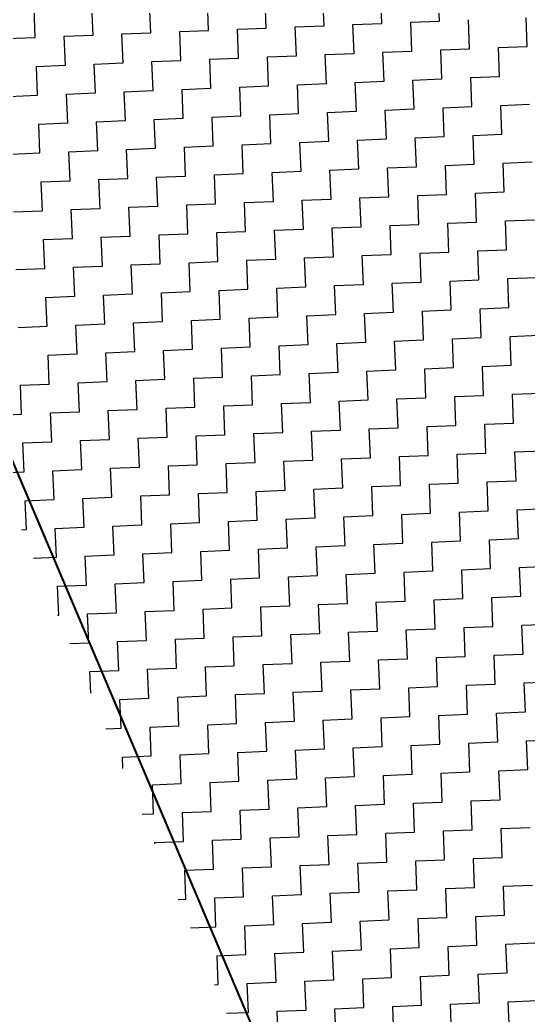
# Model space of a CAD drawing. Header units: metres. Extents: x 281802 to 284768, y 2076477 to 2081449.
# Drawn here: x 281922.2 to 281997.9, y 2076977 to 2077125.1 of the extents above; entities that cross this region are included whole.
import ezdxf

# ---------------------------------------------------------------- set-up
doc = ezdxf.new("R2010")
doc.units = ezdxf.units.M
doc.layers.add('POLY_HATCH', color=12, linetype='Continuous')
doc.layers.add('V_BOUND_LINE', color=7, linetype='Continuous')

msp = doc.modelspace()

# ---------------------------------------------------------------- linework, layer by layer
at = {"layer": 'POLY_HATCH'}
msp.add_line((281842.55, 2077244.72), (281966.44, 2076952.72), dxfattribs=at)
at = {"layer": 'POLY_HATCH', "linetype": 'Continuous'}
for p, q in [((281967.5, 2077124.25), (281967.33, 2077128.55)), ((281976.1, 2077124.6), (281975.92, 2077128.9)), ((281984.69, 2077124.95), (281984.52, 2077129.25)), ((281933.11, 2077122.86), (281932.94, 2077127.16)), ((281941.71, 2077123.21), (281941.53, 2077127.51)), ((281950.31, 2077123.56), (281950.13, 2077127.86)), ((281958.9, 2077123.91), (281958.73, 2077128.2)), ((281924.51, 2077122.51), (281924.34, 2077126.81)), ((281963.2, 2077124.08), (281967.5, 2077124.25)), ((281971.8, 2077124.43), (281976.1, 2077124.6)), ((281971.97, 2077120.13), (281971.8, 2077124.43)), ((281980.4, 2077124.78), (281984.69, 2077124.95)), ((281980.57, 2077120.48), (281980.4, 2077124.78)), ((281989.17, 2077120.83), (281988.99, 2077125.13)), ((281997.76, 2077121.18), (281997.59, 2077125.47)), ((281928.81, 2077122.69), (281933.11, 2077122.86)), ((281928.99, 2077118.39), (281928.81, 2077122.69)), ((281937.41, 2077123.04), (281941.71, 2077123.21)), ((281937.58, 2077118.74), (281937.41, 2077123.04)), ((281946.01, 2077123.38), (281950.31, 2077123.56)), ((281946.18, 2077119.08), (281946.01, 2077123.38)), ((281954.6, 2077123.73), (281958.9, 2077123.91)), ((281954.78, 2077119.43), (281954.6, 2077123.73)), ((281963.38, 2077119.78), (281963.2, 2077124.08)), ((281920.22, 2077122.34), (281924.51, 2077122.51)), ((281993.47, 2077121), (281997.76, 2077121.18)), ((281959.08, 2077119.61), (281963.38, 2077119.78)), ((281967.67, 2077119.96), (281971.97, 2077120.13)), ((281967.85, 2077115.66), (281967.67, 2077119.96)), ((281976.27, 2077120.3), (281980.57, 2077120.48)), ((281976.45, 2077116.01), (281976.27, 2077120.3)), ((281984.87, 2077120.65), (281989.17, 2077120.83)), ((281985.04, 2077116.35), (281984.87, 2077120.65)), ((281993.64, 2077116.7), (281993.47, 2077121)), ((281924.69, 2077118.21), (281928.99, 2077118.39)), ((281924.86, 2077113.92), (281924.69, 2077118.21)), ((281933.29, 2077118.56), (281937.58, 2077118.74)), ((281933.46, 2077114.26), (281933.29, 2077118.56)), ((281941.88, 2077118.91), (281946.18, 2077119.08)), ((281942.06, 2077114.61), (281941.88, 2077118.91)), ((281950.48, 2077119.26), (281954.78, 2077119.43)), ((281950.65, 2077114.96), (281950.48, 2077119.26)), ((281959.25, 2077115.31), (281959.08, 2077119.61)), ((281989.34, 2077116.53), (281993.64, 2077116.7)), ((281954.95, 2077115.13), (281959.25, 2077115.31)), ((281963.55, 2077115.48), (281967.85, 2077115.66)), ((281963.72, 2077111.18), (281963.55, 2077115.48)), ((281972.15, 2077115.83), (281976.45, 2077116.01)), ((281972.32, 2077111.53), (281972.15, 2077115.83)), ((281980.74, 2077116.18), (281985.04, 2077116.35)), ((281980.92, 2077111.88), (281980.74, 2077116.18)), ((281989.52, 2077112.23), (281989.34, 2077116.53)), ((281920.56, 2077113.74), (281924.86, 2077113.92)), ((281929.16, 2077114.09), (281933.46, 2077114.26)), ((281929.33, 2077109.79), (281929.16, 2077114.09)), ((281937.76, 2077114.44), (281942.06, 2077114.61)), ((281937.93, 2077110.14), (281937.76, 2077114.44)), ((281946.36, 2077114.79), (281950.65, 2077114.96)), ((281946.53, 2077110.49), (281946.36, 2077114.79)), ((281955.13, 2077110.84), (281954.95, 2077115.13)), ((281993.81, 2077112.4), (281998.11, 2077112.58)), ((281993.99, 2077108.11), (281993.81, 2077112.4)), ((281950.83, 2077110.66), (281955.13, 2077110.84)), ((281959.43, 2077111.01), (281963.72, 2077111.18)), ((281959.6, 2077106.71), (281959.43, 2077111.01)), ((281968.02, 2077111.36), (281972.32, 2077111.53)), ((281968.2, 2077107.06), (281968.02, 2077111.36)), ((281976.62, 2077111.71), (281980.92, 2077111.88)), ((281976.79, 2077107.41), (281976.62, 2077111.71)), ((281985.22, 2077112.06), (281989.52, 2077112.23)), ((281985.39, 2077107.76), (281985.22, 2077112.06)), ((281925.04, 2077109.62), (281929.33, 2077109.79)), ((281925.21, 2077105.32), (281925.04, 2077109.62)), ((281933.63, 2077109.97), (281937.93, 2077110.14)), ((281933.81, 2077105.67), (281933.63, 2077109.97)), ((281942.23, 2077110.31), (281946.53, 2077110.49)), ((281942.4, 2077106.01), (281942.23, 2077110.31)), ((281951, 2077106.36), (281950.83, 2077110.66)), ((281989.69, 2077107.93), (281993.99, 2077108.11)), ((281989.86, 2077103.63), (281989.69, 2077107.93)), ((281946.7, 2077106.19), (281951, 2077106.36)), ((281955.3, 2077106.54), (281959.6, 2077106.71)), ((281955.47, 2077102.24), (281955.3, 2077106.54)), ((281963.9, 2077106.89), (281968.2, 2077107.06)), ((281964.07, 2077102.59), (281963.9, 2077106.89)), ((281972.5, 2077107.23), (281976.79, 2077107.41)), ((281972.67, 2077102.94), (281972.5, 2077107.23)), ((281981.09, 2077107.58), (281985.39, 2077107.76)), ((281981.27, 2077103.28), (281981.09, 2077107.58)), ((281920.91, 2077105.14), (281925.21, 2077105.32)), ((281929.51, 2077105.49), (281933.81, 2077105.67)), ((281929.68, 2077101.19), (281929.51, 2077105.49)), ((281938.11, 2077105.84), (281942.4, 2077106.01)), ((281938.28, 2077101.54), (281938.11, 2077105.84)), ((281946.88, 2077101.89), (281946.7, 2077106.19)), ((281985.57, 2077103.46), (281989.86, 2077103.63)), ((281985.74, 2077099.16), (281985.57, 2077103.46)), ((281994.16, 2077103.81), (281998.46, 2077103.98)), ((281994.34, 2077099.51), (281994.16, 2077103.81)), ((281942.58, 2077101.72), (281946.88, 2077101.89)), ((281951.18, 2077102.06), (281955.47, 2077102.24)), ((281951.35, 2077097.77), (281951.18, 2077102.06)), ((281959.77, 2077102.41), (281964.07, 2077102.59)), ((281959.95, 2077098.11), (281959.77, 2077102.41)), ((281968.37, 2077102.76), (281972.67, 2077102.94)), ((281968.54, 2077098.46), (281968.37, 2077102.76)), ((281976.97, 2077103.11), (281981.27, 2077103.28)), ((281977.14, 2077098.81), (281976.97, 2077103.11)), ((281925.38, 2077101.02), (281929.68, 2077101.19)), ((281925.56, 2077096.72), (281925.38, 2077101.02)), ((281933.98, 2077101.37), (281938.28, 2077101.54)), ((281934.16, 2077097.07), (281933.98, 2077101.37)), ((281942.75, 2077097.42), (281942.58, 2077101.72)), ((281981.44, 2077098.99), (281985.74, 2077099.16)), ((281981.61, 2077094.69), (281981.44, 2077098.99)), ((281990.04, 2077099.33), (281994.34, 2077099.51)), ((281990.21, 2077095.04), (281990.04, 2077099.33)), ((281947.05, 2077097.59), (281951.35, 2077097.77)), ((281947.23, 2077093.29), (281947.05, 2077097.59)), ((281955.65, 2077097.94), (281959.95, 2077098.11)), ((281955.82, 2077093.64), (281955.65, 2077097.94)), ((281964.25, 2077098.29), (281968.54, 2077098.46)), ((281964.42, 2077093.99), (281964.25, 2077098.29)), ((281972.84, 2077098.64), (281977.14, 2077098.81)), ((281973.02, 2077094.34), (281972.84, 2077098.64)), ((281921.26, 2077096.55), (281925.56, 2077096.72)), ((281929.86, 2077096.9), (281934.16, 2077097.07)), ((281930.03, 2077092.6), (281929.86, 2077096.9)), ((281938.45, 2077097.24), (281942.75, 2077097.42)), ((281938.63, 2077092.94), (281938.45, 2077097.24)), ((281977.32, 2077094.51), (281981.61, 2077094.69)), ((281977.49, 2077090.21), (281977.32, 2077094.51)), ((281985.91, 2077094.86), (281990.21, 2077095.04)), ((281986.09, 2077090.56), (281985.91, 2077094.86)), ((281994.51, 2077095.21), (281998.81, 2077095.38)), ((281994.68, 2077090.91), (281994.51, 2077095.21)), ((281942.93, 2077093.12), (281947.23, 2077093.29)), ((281943.1, 2077088.82), (281942.93, 2077093.12)), ((281951.52, 2077093.47), (281955.82, 2077093.64)), ((281951.7, 2077089.17), (281951.52, 2077093.47)), ((281960.12, 2077093.82), (281964.42, 2077093.99)), ((281960.3, 2077089.52), (281960.12, 2077093.82)), ((281968.72, 2077094.16), (281973.02, 2077094.34)), ((281968.89, 2077089.87), (281968.72, 2077094.16)), ((281925.73, 2077092.42), (281930.03, 2077092.6)), ((281925.91, 2077088.12), (281925.73, 2077092.42)), ((281934.33, 2077092.77), (281938.63, 2077092.94)), ((281934.5, 2077088.47), (281934.33, 2077092.77)), ((281973.19, 2077090.04), (281977.49, 2077090.21)), ((281973.37, 2077085.74), (281973.19, 2077090.04)), ((281981.79, 2077090.39), (281986.09, 2077090.56)), ((281981.96, 2077086.09), (281981.79, 2077090.39)), ((281990.39, 2077090.74), (281994.68, 2077090.91)), ((281990.56, 2077086.44), (281990.39, 2077090.74)), ((281938.8, 2077088.65), (281943.1, 2077088.82)), ((281938.98, 2077084.35), (281938.8, 2077088.65)), ((281947.4, 2077088.99), (281951.7, 2077089.17)), ((281947.57, 2077084.7), (281947.4, 2077088.99)), ((281956, 2077089.34), (281960.3, 2077089.52)), ((281956.17, 2077085.04), (281956, 2077089.34)), ((281964.59, 2077089.69), (281968.89, 2077089.87)), ((281964.77, 2077085.39), (281964.59, 2077089.69)), ((281921.61, 2077087.95), (281925.91, 2077088.12)), ((281930.21, 2077088.3), (281934.5, 2077088.47)), ((281930.38, 2077084), (281930.21, 2077088.3)), ((281969.07, 2077085.57), (281973.37, 2077085.74)), ((281977.66, 2077085.92), (281981.96, 2077086.09)), ((281977.84, 2077081.62), (281977.66, 2077085.92)), ((281986.26, 2077086.26), (281990.56, 2077086.44)), ((281986.44, 2077081.97), (281986.26, 2077086.26)), ((281994.86, 2077086.61), (281999.16, 2077086.79)), ((281995.03, 2077082.31), (281994.86, 2077086.61)), ((281934.68, 2077084.17), (281938.98, 2077084.35)), ((281934.85, 2077079.87), (281934.68, 2077084.17)), ((281943.28, 2077084.52), (281947.57, 2077084.7)), ((281943.45, 2077080.22), (281943.28, 2077084.52)), ((281951.87, 2077084.87), (281956.17, 2077085.04)), ((281952.05, 2077080.57), (281951.87, 2077084.87)), ((281960.47, 2077085.22), (281964.77, 2077085.39)), ((281960.64, 2077080.92), (281960.47, 2077085.22)), ((281969.24, 2077081.27), (281969.07, 2077085.57)), ((281926.08, 2077083.83), (281930.38, 2077084)), ((281926.26, 2077079.53), (281926.08, 2077083.83)), ((281964.94, 2077081.09), (281969.24, 2077081.27)), ((281973.54, 2077081.44), (281977.84, 2077081.62)), ((281973.71, 2077077.14), (281973.54, 2077081.44)), ((281982.14, 2077081.79), (281986.44, 2077081.97)), ((281982.31, 2077077.49), (281982.14, 2077081.79)), ((281990.73, 2077082.14), (281995.03, 2077082.31)), ((281990.91, 2077077.84), (281990.73, 2077082.14)), ((281930.55, 2077079.7), (281934.85, 2077079.87)), ((281930.73, 2077075.4), (281930.55, 2077079.7)), ((281939.15, 2077080.05), (281943.45, 2077080.22)), ((281939.33, 2077075.75), (281939.15, 2077080.05)), ((281947.75, 2077080.4), (281952.05, 2077080.57)), ((281947.92, 2077076.1), (281947.75, 2077080.4)), ((281956.35, 2077080.75), (281960.64, 2077080.92)), ((281956.52, 2077076.45), (281956.35, 2077080.75)), ((281965.12, 2077076.8), (281964.94, 2077081.09)), ((281921.96, 2077079.35), (281926.26, 2077079.53)), ((281995.21, 2077078.01), (281999.51, 2077078.19)), ((281960.82, 2077076.62), (281965.12, 2077076.8)), ((281969.42, 2077076.97), (281973.71, 2077077.14)), ((281969.59, 2077072.67), (281969.42, 2077076.97)), ((281978.01, 2077077.32), (281982.31, 2077077.49)), ((281978.19, 2077073.02), (281978.01, 2077077.32)), ((281986.61, 2077077.67), (281990.91, 2077077.84)), ((281986.78, 2077073.37), (281986.61, 2077077.67)), ((281995.38, 2077073.72), (281995.21, 2077078.01)), ((281926.43, 2077075.23), (281930.73, 2077075.4)), ((281926.6, 2077070.93), (281926.43, 2077075.23)), ((281935.03, 2077075.58), (281939.33, 2077075.75)), ((281935.2, 2077071.28), (281935.03, 2077075.58)), ((281943.62, 2077075.92), (281947.92, 2077076.1)), ((281943.8, 2077071.63), (281943.62, 2077075.92)), ((281952.22, 2077076.27), (281956.52, 2077076.45)), ((281952.4, 2077071.97), (281952.22, 2077076.27)), ((281960.99, 2077072.32), (281960.82, 2077076.62)), ((281956.69, 2077072.15), (281960.99, 2077072.32)), ((281965.29, 2077072.5), (281969.59, 2077072.67)), ((281965.47, 2077068.2), (281965.29, 2077072.5)), ((281973.89, 2077072.85), (281978.19, 2077073.02)), ((281974.06, 2077068.55), (281973.89, 2077072.85)), ((281982.49, 2077073.19), (281986.78, 2077073.37)), ((281982.66, 2077068.89), (281982.49, 2077073.19)), ((281991.08, 2077073.54), (281995.38, 2077073.72)), ((281991.26, 2077069.24), (281991.08, 2077073.54)), ((281922.31, 2077070.76), (281926.6, 2077070.93)), ((281930.9, 2077071.1), (281935.2, 2077071.28)), ((281931.08, 2077066.8), (281930.9, 2077071.1)), ((281939.5, 2077071.45), (281943.8, 2077071.63)), ((281939.67, 2077067.15), (281939.5, 2077071.45)), ((281948.1, 2077071.8), (281952.4, 2077071.97)), ((281948.27, 2077067.5), (281948.1, 2077071.8)), ((281956.87, 2077067.85), (281956.69, 2077072.15)), ((281922.48, 2077066.46), (281922.31, 2077070.76)), ((281995.56, 2077069.42), (281999.85, 2077069.59)), ((281995.73, 2077065.12), (281995.56, 2077069.42)), ((281952.57, 2077067.68), (281956.87, 2077067.85)), ((281961.17, 2077068.02), (281965.47, 2077068.2)), ((281961.34, 2077063.73), (281961.17, 2077068.02)), ((281969.76, 2077068.37), (281974.06, 2077068.55)), ((281969.94, 2077064.07), (281969.76, 2077068.37)), ((281978.36, 2077068.72), (281982.66, 2077068.89)), ((281978.54, 2077064.42), (281978.36, 2077068.72)), ((281986.96, 2077069.07), (281991.26, 2077069.24)), ((281987.13, 2077064.77), (281986.96, 2077069.07)), ((281918.18, 2077066.28), (281922.48, 2077066.46)), ((281926.78, 2077066.63), (281931.08, 2077066.8)), ((281926.95, 2077062.33), (281926.78, 2077066.63)), ((281935.38, 2077066.98), (281939.67, 2077067.15)), ((281935.55, 2077062.68), (281935.38, 2077066.98)), ((281943.97, 2077067.33), (281948.27, 2077067.5)), ((281944.15, 2077063.03), (281943.97, 2077067.33)), ((281952.74, 2077063.38), (281952.57, 2077067.68)), ((281991.43, 2077064.94), (281995.73, 2077065.12)), ((281991.61, 2077060.65), (281991.43, 2077064.94)), ((281948.45, 2077063.2), (281952.74, 2077063.38)), ((281957.04, 2077063.55), (281961.34, 2077063.73)), ((281957.22, 2077059.25), (281957.04, 2077063.55)), ((281965.64, 2077063.9), (281969.94, 2077064.07)), ((281965.81, 2077059.6), (281965.64, 2077063.9)), ((281974.24, 2077064.25), (281978.54, 2077064.42)), ((281974.41, 2077059.95), (281974.24, 2077064.25)), ((281982.83, 2077064.6), (281987.13, 2077064.77)), ((281983.01, 2077060.3), (281982.83, 2077064.6)), ((281922.65, 2077062.16), (281926.95, 2077062.33)), ((281922.83, 2077057.86), (281922.65, 2077062.16)), ((281931.25, 2077062.51), (281935.55, 2077062.68)), ((281931.42, 2077058.21), (281931.25, 2077062.51)), ((281939.85, 2077062.85), (281944.15, 2077063.03)), ((281940.02, 2077058.56), (281939.85, 2077062.85)), ((281948.62, 2077058.9), (281948.45, 2077063.2)), ((281987.31, 2077060.47), (281991.61, 2077060.65)), ((281987.48, 2077056.17), (281987.31, 2077060.47)), ((281995.9, 2077060.82), (282000.2, 2077060.99)), ((281996.08, 2077056.52), (281995.9, 2077060.82)), ((281952.92, 2077059.08), (281957.22, 2077059.25)), ((281953.09, 2077054.78), (281952.92, 2077059.08)), ((281961.52, 2077059.43), (281965.81, 2077059.6)), ((281961.69, 2077055.13), (281961.52, 2077059.43)), ((281970.11, 2077059.78), (281974.41, 2077059.95)), ((281970.29, 2077055.48), (281970.11, 2077059.78)), ((281978.71, 2077060.12), (281983.01, 2077060.3)), ((281978.88, 2077055.82), (281978.71, 2077060.12)), ((281918.87, 2077057.7), (281922.83, 2077057.86)), ((281927.13, 2077058.03), (281931.42, 2077058.21)), ((281927.3, 2077053.73), (281927.13, 2077058.03)), ((281935.72, 2077058.38), (281940.02, 2077058.56)), ((281935.9, 2077054.08), (281935.72, 2077058.38)), ((281944.32, 2077058.73), (281948.62, 2077058.9)), ((281944.49, 2077054.43), (281944.32, 2077058.73)), ((281983.18, 2077056), (281987.48, 2077056.17)), ((281983.36, 2077051.7), (281983.18, 2077056)), ((281991.78, 2077056.35), (281996.08, 2077056.52)), ((281991.95, 2077052.05), (281991.78, 2077056.35)), ((281948.79, 2077054.61), (281953.09, 2077054.78)), ((281948.97, 2077050.31), (281948.79, 2077054.61)), ((281957.39, 2077054.95), (281961.69, 2077055.13)), ((281957.56, 2077050.66), (281957.39, 2077054.95)), ((281965.99, 2077055.3), (281970.29, 2077055.48)), ((281966.16, 2077051), (281965.99, 2077055.3)), ((281974.59, 2077055.65), (281978.88, 2077055.82)), ((281974.76, 2077051.35), (281974.59, 2077055.65)), ((281923, 2077053.56), (281927.3, 2077053.73)), ((281923.18, 2077049.26), (281923, 2077053.56)), ((281931.6, 2077053.91), (281935.9, 2077054.08)), ((281931.77, 2077049.61), (281931.6, 2077053.91)), ((281940.2, 2077054.26), (281944.49, 2077054.43)), ((281940.37, 2077049.96), (281940.2, 2077054.26)), ((281979.06, 2077051.53), (281983.36, 2077051.7)), ((281979.23, 2077047.23), (281979.06, 2077051.53)), ((281987.66, 2077051.87), (281991.95, 2077052.05)), ((281987.83, 2077047.58), (281987.66, 2077051.87)), ((281996.25, 2077052.22), (282000.55, 2077052.4)), ((281996.43, 2077047.92), (281996.25, 2077052.22)), ((281944.67, 2077050.13), (281948.97, 2077050.31)), ((281944.84, 2077045.83), (281944.67, 2077050.13)), ((281953.27, 2077050.48), (281957.56, 2077050.66)), ((281953.44, 2077046.18), (281953.27, 2077050.48)), ((281961.86, 2077050.83), (281966.16, 2077051)), ((281962.04, 2077046.53), (281961.86, 2077050.83)), ((281970.46, 2077051.18), (281974.76, 2077051.35)), ((281970.64, 2077046.88), (281970.46, 2077051.18)), ((281922.46, 2077049.23), (281923.18, 2077049.26)), ((281927.47, 2077049.44), (281931.77, 2077049.61)), ((281927.65, 2077045.14), (281927.47, 2077049.44)), ((281936.07, 2077049.78), (281940.37, 2077049.96)), ((281936.25, 2077045.49), (281936.07, 2077049.78)), ((281974.93, 2077047.05), (281979.23, 2077047.23)), ((281983.53, 2077047.4), (281987.83, 2077047.58)), ((281983.71, 2077043.1), (281983.53, 2077047.4)), ((281992.13, 2077047.75), (281996.43, 2077047.92)), ((281992.3, 2077043.45), (281992.13, 2077047.75)), ((281940.54, 2077045.66), (281944.84, 2077045.83)), ((281940.72, 2077041.36), (281940.54, 2077045.66)), ((281949.14, 2077046.01), (281953.44, 2077046.18)), ((281949.32, 2077041.71), (281949.14, 2077046.01)), ((281957.74, 2077046.36), (281962.04, 2077046.53)), ((281957.91, 2077042.06), (281957.74, 2077046.36)), ((281966.34, 2077046.71), (281970.64, 2077046.88)), ((281966.51, 2077042.41), (281966.34, 2077046.71)), ((281975.11, 2077042.75), (281974.93, 2077047.05)), ((281924.25, 2077045), (281927.65, 2077045.14)), ((281931.95, 2077045.31), (281936.25, 2077045.49)), ((281932.12, 2077041.01), (281931.95, 2077045.31)), ((281970.81, 2077042.58), (281975.11, 2077042.75)), ((281979.41, 2077042.93), (281983.71, 2077043.1)), ((281979.58, 2077038.63), (281979.41, 2077042.93)), ((281988, 2077043.28), (281992.3, 2077043.45)), ((281988.18, 2077038.98), (281988, 2077043.28)), ((281996.6, 2077043.63), (282000.9, 2077043.8)), ((281996.78, 2077039.33), (281996.6, 2077043.63)), ((281936.42, 2077041.19), (281940.72, 2077041.36)), ((281936.59, 2077036.89), (281936.42, 2077041.19)), ((281945.02, 2077041.54), (281949.32, 2077041.71)), ((281945.19, 2077037.24), (281945.02, 2077041.54)), ((281953.61, 2077041.88), (281957.91, 2077042.06)), ((281953.79, 2077037.59), (281953.61, 2077041.88)), ((281962.21, 2077042.23), (281966.51, 2077042.41)), ((281962.39, 2077037.93), (281962.21, 2077042.23)), ((281970.98, 2077038.28), (281970.81, 2077042.58)), ((281927.82, 2077040.84), (281932.12, 2077041.01)), ((281928, 2077036.54), (281927.82, 2077040.84)), ((281966.68, 2077038.11), (281970.98, 2077038.28)), ((281975.28, 2077038.46), (281979.58, 2077038.63)), ((281975.46, 2077034.16), (281975.28, 2077038.46)), ((281983.88, 2077038.8), (281988.18, 2077038.98)), ((281984.05, 2077034.51), (281983.88, 2077038.8)), ((281992.48, 2077039.15), (281996.78, 2077039.33)), ((281992.65, 2077034.85), (281992.48, 2077039.15)), ((281932.3, 2077036.71), (281936.59, 2077036.89)), ((281932.47, 2077032.42), (281932.3, 2077036.71)), ((281940.89, 2077037.06), (281945.19, 2077037.24)), ((281941.07, 2077032.76), (281940.89, 2077037.06)), ((281949.49, 2077037.41), (281953.79, 2077037.59)), ((281949.66, 2077033.11), (281949.49, 2077037.41)), ((281958.09, 2077037.76), (281962.39, 2077037.93)), ((281958.26, 2077033.46), (281958.09, 2077037.76)), ((281966.86, 2077033.81), (281966.68, 2077038.11)), ((281927.84, 2077036.53), (281928, 2077036.54)), ((281962.56, 2077033.64), (281966.86, 2077033.81)), ((281971.16, 2077033.98), (281975.46, 2077034.16)), ((281971.33, 2077029.68), (281971.16, 2077033.98)), ((281979.75, 2077034.33), (281984.05, 2077034.51)), ((281979.93, 2077030.03), (281979.75, 2077034.33)), ((281988.35, 2077034.68), (281992.65, 2077034.85)), ((281988.53, 2077030.38), (281988.35, 2077034.68)), ((281996.95, 2077035.03), (282001.25, 2077035.2)), ((281997.12, 2077030.73), (281996.95, 2077035.03)), ((281929.64, 2077032.3), (281932.47, 2077032.42)), ((281936.77, 2077032.59), (281941.07, 2077032.76)), ((281936.94, 2077028.29), (281936.77, 2077032.59)), ((281945.37, 2077032.94), (281949.66, 2077033.11)), ((281945.54, 2077028.64), (281945.37, 2077032.94)), ((281953.96, 2077033.29), (281958.26, 2077033.46)), ((281954.14, 2077028.99), (281953.96, 2077033.29)), ((281962.73, 2077029.34), (281962.56, 2077033.64)), ((281958.44, 2077029.16), (281962.73, 2077029.34)), ((281967.03, 2077029.51), (281971.33, 2077029.68)), ((281967.21, 2077025.21), (281967.03, 2077029.51)), ((281975.63, 2077029.86), (281979.93, 2077030.03)), ((281975.8, 2077025.56), (281975.63, 2077029.86)), ((281984.23, 2077030.21), (281988.53, 2077030.38)), ((281984.4, 2077025.91), (281984.23, 2077030.21)), ((281992.82, 2077030.56), (281997.12, 2077030.73)), ((281993, 2077026.26), (281992.82, 2077030.56)), ((281932.64, 2077028.12), (281936.94, 2077028.29)), ((281932.77, 2077024.92), (281932.64, 2077028.12)), ((281941.24, 2077028.47), (281945.54, 2077028.64)), ((281941.42, 2077024.17), (281941.24, 2077028.47)), ((281949.84, 2077028.81), (281954.14, 2077028.99)), ((281950.01, 2077024.52), (281949.84, 2077028.81)), ((281958.61, 2077024.86), (281958.44, 2077029.16)), ((281997.3, 2077026.43), (282001.6, 2077026.61)), ((281997.47, 2077022.13), (281997.3, 2077026.43)), ((281954.31, 2077024.69), (281958.61, 2077024.86)), ((281962.91, 2077025.04), (281967.21, 2077025.21)), ((281963.08, 2077020.74), (281962.91, 2077025.04)), ((281971.51, 2077025.39), (281975.8, 2077025.56)), ((281971.68, 2077021.09), (281971.51, 2077025.39)), ((281980.1, 2077025.73), (281984.4, 2077025.91)), ((281980.28, 2077021.44), (281980.1, 2077025.73)), ((281988.7, 2077026.08), (281993, 2077026.26)), ((281988.87, 2077021.78), (281988.7, 2077026.08)), ((281937.12, 2077023.99), (281941.42, 2077024.17)), ((281937.29, 2077019.69), (281937.12, 2077023.99)), ((281945.71, 2077024.34), (281950.01, 2077024.52)), ((281945.89, 2077020.04), (281945.71, 2077024.34)), ((281954.49, 2077020.39), (281954.31, 2077024.69)), ((281993.17, 2077021.96), (281997.47, 2077022.13)), ((281993.35, 2077017.66), (281993.17, 2077021.96)), ((281958.78, 2077020.57), (281963.08, 2077020.74)), ((281958.96, 2077016.27), (281958.78, 2077020.57)), ((281967.38, 2077020.91), (281971.68, 2077021.09)), ((281967.56, 2077016.61), (281967.38, 2077020.91)), ((281975.98, 2077021.26), (281980.28, 2077021.44)), ((281976.15, 2077016.96), (281975.98, 2077021.26)), ((281984.58, 2077021.61), (281988.87, 2077021.78)), ((281984.75, 2077017.31), (281984.58, 2077021.61)), ((281935.03, 2077019.6), (281937.29, 2077019.69)), ((281941.59, 2077019.87), (281945.89, 2077020.04)), ((281941.76, 2077015.57), (281941.59, 2077019.87)), ((281950.19, 2077020.22), (281954.49, 2077020.39)), ((281950.36, 2077015.92), (281950.19, 2077020.22)), ((281989.05, 2077017.49), (281993.35, 2077017.66)), ((281989.22, 2077013.19), (281989.05, 2077017.49)), ((281997.65, 2077017.83), (282001.94, 2077018.01)), ((281997.82, 2077013.54), (281997.65, 2077017.83)), ((281954.66, 2077016.09), (281958.96, 2077016.27)), ((281954.83, 2077011.79), (281954.66, 2077016.09)), ((281963.26, 2077016.44), (281967.56, 2077016.61)), ((281963.43, 2077012.14), (281963.26, 2077016.44)), ((281971.85, 2077016.79), (281976.15, 2077016.96)), ((281972.03, 2077012.49), (281971.85, 2077016.79)), ((281980.45, 2077017.14), (281984.75, 2077017.31)), ((281980.63, 2077012.84), (281980.45, 2077017.14)), ((281937.47, 2077015.4), (281941.76, 2077015.57)), ((281937.53, 2077013.7), (281937.47, 2077015.4)), ((281946.06, 2077015.74), (281950.36, 2077015.92)), ((281946.24, 2077011.45), (281946.06, 2077015.74)), ((281984.92, 2077013.01), (281989.22, 2077013.19)), ((281985.1, 2077008.71), (281984.92, 2077013.01)), ((281993.52, 2077013.36), (281997.82, 2077013.54)), ((281993.7, 2077009.06), (281993.52, 2077013.36)), ((281950.54, 2077011.62), (281954.83, 2077011.79)), ((281950.71, 2077007.32), (281950.54, 2077011.62)), ((281959.13, 2077011.97), (281963.43, 2077012.14)), ((281959.31, 2077007.67), (281959.13, 2077011.97)), ((281967.73, 2077012.32), (281972.03, 2077012.49)), ((281967.9, 2077008.02), (281967.73, 2077012.32)), ((281976.33, 2077012.66), (281980.63, 2077012.84)), ((281976.5, 2077008.37), (281976.33, 2077012.66)), ((281941.94, 2077011.27), (281946.24, 2077011.45)), ((281942.11, 2077006.97), (281941.94, 2077011.27)), ((281980.8, 2077008.54), (281985.1, 2077008.71)), ((281989.4, 2077008.89), (281993.7, 2077009.06)), ((281989.57, 2077004.59), (281989.4, 2077008.89)), ((281946.41, 2077007.15), (281950.71, 2077007.32)), ((281946.59, 2077002.85), (281946.41, 2077007.15)), ((281955.01, 2077007.5), (281959.31, 2077007.67)), ((281955.18, 2077003.2), (281955.01, 2077007.5)), ((281963.61, 2077007.84), (281967.9, 2077008.02)), ((281963.78, 2077003.54), (281963.61, 2077007.84)), ((281972.2, 2077008.19), (281976.5, 2077008.37)), ((281972.38, 2077003.89), (281972.2, 2077008.19)), ((281980.97, 2077004.24), (281980.8, 2077008.54)), ((281940.42, 2077006.9), (281942.11, 2077006.97)), ((281976.68, 2077004.07), (281980.97, 2077004.24)), ((281985.27, 2077004.42), (281989.57, 2077004.59)), ((281985.45, 2077000.12), (281985.27, 2077004.42)), ((281993.87, 2077004.76), (281998.17, 2077004.94)), ((281994.04, 2077000.47), (281993.87, 2077004.76)), ((281942.29, 2077002.67), (281946.59, 2077002.85)), ((281942.29, 2077002.48), (281942.29, 2077002.67)), ((281950.88, 2077003.02), (281955.18, 2077003.2)), ((281951.06, 2076998.72), (281950.88, 2077003.02)), ((281959.48, 2077003.37), (281963.78, 2077003.54)), ((281959.66, 2076999.07), (281959.48, 2077003.37)), ((281968.08, 2077003.72), (281972.38, 2077003.89)), ((281968.25, 2076999.42), (281968.08, 2077003.72)), ((281976.85, 2076999.77), (281976.68, 2077004.07)), ((281972.55, 2076999.59), (281976.85, 2076999.77)), ((281981.15, 2076999.94), (281985.45, 2077000.12)), ((281981.32, 2076995.64), (281981.15, 2076999.94)), ((281989.75, 2077000.29), (281994.04, 2077000.47)), ((281989.92, 2076995.99), (281989.75, 2077000.29)), ((281946.76, 2076998.55), (281951.06, 2076998.72)), ((281946.93, 2076994.25), (281946.76, 2076998.55)), ((281955.36, 2076998.9), (281959.66, 2076999.07)), ((281955.53, 2076994.6), (281955.36, 2076998.9)), ((281963.95, 2076999.25), (281968.25, 2076999.42)), ((281964.13, 2076994.95), (281963.95, 2076999.25)), ((281972.73, 2076995.3), (281972.55, 2076999.59)), ((281968.43, 2076995.12), (281972.73, 2076995.3)), ((281977.02, 2076995.47), (281981.32, 2076995.64)), ((281977.2, 2076991.17), (281977.02, 2076995.47)), ((281985.62, 2076995.82), (281989.92, 2076995.99)), ((281985.8, 2076991.52), (281985.62, 2076995.82)), ((281994.22, 2076996.17), (281998.52, 2076996.34)), ((281994.39, 2076991.87), (281994.22, 2076996.17)), ((281945.8, 2076994.21), (281946.93, 2076994.25)), ((281951.23, 2076994.43), (281955.53, 2076994.6)), ((281951.41, 2076990.13), (281951.23, 2076994.43)), ((281959.83, 2076994.77), (281964.13, 2076994.95)), ((281960, 2076990.47), (281959.83, 2076994.77)), ((281968.6, 2076990.82), (281968.43, 2076995.12)), ((281964.3, 2076990.65), (281968.6, 2076990.82)), ((281972.9, 2076991), (281977.2, 2076991.17)), ((281973.07, 2076986.7), (281972.9, 2076991)), ((281981.5, 2076991.35), (281985.8, 2076991.52)), ((281981.67, 2076987.05), (281981.5, 2076991.35)), ((281990.09, 2076991.69), (281994.39, 2076991.87)), ((281990.27, 2076987.4), (281990.09, 2076991.69)), ((281947.6, 2076989.97), (281951.41, 2076990.13)), ((281955.7, 2076990.3), (281960, 2076990.47)), ((281955.88, 2076986), (281955.7, 2076990.3)), ((281964.48, 2076986.35), (281964.3, 2076990.65)), ((281960.18, 2076986.18), (281964.48, 2076986.35)), ((281968.77, 2076986.52), (281973.07, 2076986.7)), ((281968.95, 2076982.23), (281968.77, 2076986.52)), ((281977.37, 2076986.87), (281981.67, 2076987.05)), ((281977.55, 2076982.57), (281977.37, 2076986.87)), ((281985.97, 2076987.22), (281990.27, 2076987.4)), ((281986.14, 2076982.92), (281985.97, 2076987.22)), ((281994.57, 2076987.57), (281998.87, 2076987.74)), ((281994.74, 2076983.27), (281994.57, 2076987.57)), ((281951.58, 2076985.83), (281955.88, 2076986)), ((281951.75, 2076981.53), (281951.58, 2076985.83)), ((281960.35, 2076981.88), (281960.18, 2076986.18)), ((281964.65, 2076982.05), (281968.95, 2076982.23)), ((281964.82, 2076977.75), (281964.65, 2076982.05)), ((281973.25, 2076982.4), (281977.55, 2076982.57)), ((281973.42, 2076978.1), (281973.25, 2076982.4)), ((281981.84, 2076982.75), (281986.14, 2076982.92)), ((281982.02, 2076978.45), (281981.84, 2076982.75)), ((281990.44, 2076983.1), (281994.74, 2076983.27)), ((281990.62, 2076978.8), (281990.44, 2076983.1)), ((281951.19, 2076981.51), (281951.75, 2076981.53)), ((281956.05, 2076981.7), (281960.35, 2076981.88)), ((281956.23, 2076977.4), (281956.05, 2076981.7)), ((281994.91, 2076978.97), (281999.21, 2076979.15)), ((281995.09, 2076974.67), (281994.91, 2076978.97)), ((281960.53, 2076977.58), (281964.82, 2076977.75)), ((281960.7, 2076973.28), (281960.53, 2076977.58)), ((281969.12, 2076977.93), (281973.42, 2076978.1)), ((281969.3, 2076973.63), (281969.12, 2076977.93)), ((281977.72, 2076978.28), (281982.02, 2076978.45)), ((281977.89, 2076973.98), (281977.72, 2076978.28)), ((281986.32, 2076978.62), (281990.62, 2076978.8)), ((281986.49, 2076974.33), (281986.32, 2076978.62)), ((281952.99, 2076977.27), (281956.23, 2076977.4))]:
    msp.add_line(p, q, dxfattribs=at)
at = {"layer": 'V_BOUND_LINE'}
msp.add_line((281842.33, 2077244.96), (281966.21, 2076952.97), dxfattribs=at)

doc.saveas('drawing.dxf')
